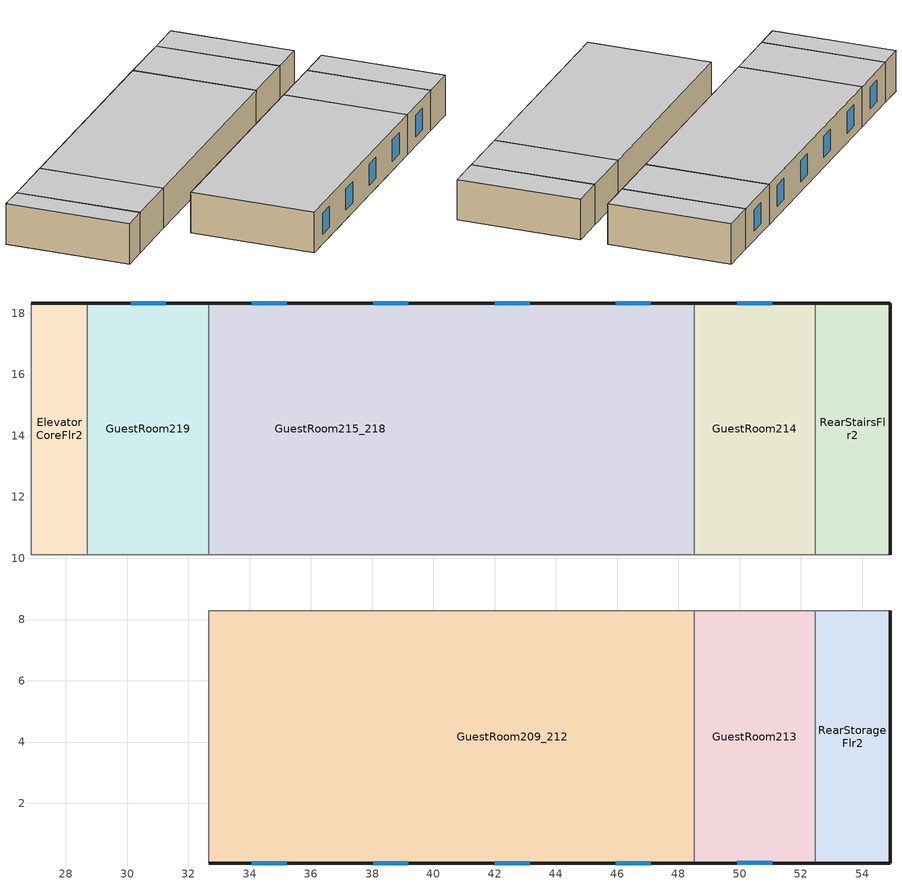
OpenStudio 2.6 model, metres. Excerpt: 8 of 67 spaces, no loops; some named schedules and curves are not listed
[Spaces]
GuestRoom219
 floor to LaundryRoomFlr1: 32.66,18.34 32.66,10.11 28.7,10.11 28.7,18.34 z3.35
 wall outside: 32.66,18.34 28.7,18.34 z3.35:6.1
 wall to GuestRoom215_218: 32.66,10.11 32.66,18.34 z3.35:6.1
 wall to ElevatorCoreFlr2: 28.7,18.34 28.7,10.11 z3.35:6.1
 wall to CorridorFlr2: 28.7,10.11 32.66,10.11 z3.35:6.1
 window: 31.25,18.34 30.11,18.34 z4:5.45
 ceiling to GuestRoom319: 32.66,10.11 32.66,18.34 28.7,18.34 28.7,10.11 z6.1
GuestRoom214
 floor to GuestRoom104: 52.47,18.34 52.47,10.11 48.51,10.11 48.51,18.34 z3.35
 wall outside: 52.47,18.34 48.51,18.34 z3.35:6.1
 wall to GuestRoom215_218: 48.51,18.34 48.51,10.11 z3.35:6.1
 wall to RearStairsFlr2: 52.47,10.11 52.47,18.34 z3.35:6.1
 wall to CorridorFlr2: 48.51,10.11 52.47,10.11 z3.35:6.1
 window: 51.06,18.34 49.92,18.34 z4:5.45
 ceiling to GuestRoom314: 52.47,10.11 52.47,18.34 48.51,18.34 48.51,10.11 z6.1
GuestRoom209_212
 floor to GuestRoom101: 44.55,8.28 44.55,0.05 40.59,0.05 40.59,8.28 z3.35
 floor to MechanicalRoomFlr1: 40.59,8.28 40.59,0.05 36.62,0.05 36.62,8.28 z3.35
 floor to GuestRoom102: 48.51,8.28 48.51,0.05 44.55,0.05 44.55,8.28 z3.35
 floor to MeetingRoomFlr1: 36.62,8.28 36.62,0.05 32.66,0.05 32.66,8.28 z3.35
 wall outside: 32.66,0.05 48.51,0.05 z3.35:6.1
 wall to CorridorFlr2: 48.51,8.28 32.66,8.28 z3.35:6.1
 wall to GuestRoom206_208: 32.66,8.28 32.66,0.05 z3.35:6.1
 wall to GuestRoom213: 48.51,0.05 48.51,8.28 z3.35:6.1
 window: 45.96,0.05 47.1,0.05 / 34.07,0.05 35.21,0.05 / 38.04,0.05 39.18,0.05 / 42,0.05 43.14,0.05 z4:5.45
 ceiling to GuestRoom309_312: 48.51,0.05 48.51,8.28 32.66,8.28 32.66,0.05 z6.1
GuestRoom215_218
 floor to LaundryRoomFlr1: 40.59,18.34 40.59,10.11 32.66,10.11 32.66,18.34 z3.35
 floor to GuestRoom105: 48.51,18.34 48.51,10.11 44.55,10.11 44.55,18.34 z3.35
 floor to EmployeeLoungeFlr1: 44.55,18.34 44.55,10.11 40.59,10.11 40.59,18.34 z3.35
 wall outside: 48.51,18.34 32.66,18.34 z3.35:6.1
 wall to CorridorFlr2: 32.66,10.11 48.51,10.11 z3.35:6.1
 window: 39.18,18.34 38.04,18.34 / 35.21,18.34 34.07,18.34 / 43.14,18.34 42,18.34 / 47.1,18.34 45.96,18.34 z4:5.45
 ceiling to GuestRoom315_318: 48.51,10.11 48.51,18.34 32.66,18.34 32.66,10.11 z6.1
ElevatorCoreFlr2
 floor to ElevatorCoreFlr1: 28.7,18.34 28.7,10.11 26.87,10.11 26.87,18.34 z3.35
 wall outside: 28.7,18.34 26.87,18.34 z3.35:6.1
 wall to CorridorFlr2: 26.87,18.34 26.87,10.11 28.7,10.11 z3.35:6.1
 ceiling to ElevatorCoreFlr3: 28.7,10.11 28.7,18.34 26.87,18.34 26.87,10.11 z6.1
RearStairsFlr2
 floor to RearStairsFlr1: 54.91,18.34 54.91,10.11 52.47,10.11 52.47,18.34 z3.35
 wall outside: 54.91,10.11 54.91,18.34 52.47,18.34 z3.35:6.1
 wall to CorridorFlr2: 52.47,10.11 54.91,10.11 z3.35:6.1
 ceiling to RearStairsFlr3: 54.91,10.11 54.91,18.34 52.47,18.34 52.47,10.11 z6.1
RearStorageFlr2
 floor to RearStorageFlr1: 54.91,8.28 54.91,0.05 52.47,0.05 52.47,8.28 z3.35
 wall outside: 52.47,0.05 54.91,0.05 54.91,8.28 z3.35:6.1
 wall to GuestRoom213: 52.47,8.28 52.47,0.05 z3.35:6.1
 wall to CorridorFlr2: 54.91,8.28 52.47,8.28 z3.35:6.1
 ceiling to RearStorageFlr3: 54.91,0.05 54.91,8.28 52.47,8.28 52.47,0.05 z6.1
GuestRoom213
 floor to GuestRoom103: 52.47,8.28 52.47,0.05 48.51,0.05 48.51,8.28 z3.35
 wall outside: 48.51,0.05 52.47,0.05 z3.35:6.1
 wall to CorridorFlr2: 52.47,8.28 48.51,8.28 z3.35:6.1
 window: 49.92,0.05 51.06,0.05 z4:5.45
 ceiling to GuestRoom313: 52.47,0.05 52.47,8.28 48.51,8.28 48.51,0.05 z6.1
[Site]
Chicago Ohare Intl Ap: Latitude {deg}=41.98; Longitude {deg}=-87.92; Time Zone {hr}=-6; Elevation {m}=201; Terrain=Suburbs
[Building]
90.1-2004-SmallHotel-ASHRAE 169-2006-5A created: 2018-03-29 16:05:29 -0400: North Axis {deg}=90; Default Construction Set=90.1-2004 - SmHotel - ASHRAE 169-2006-5A; Standards Building Type=SmallHotel
[Site:GroundTemperature:BuildingSurface]
19.82, 19.8, 19.9, 20.12, 20.36, 20.63, 20.78, 20.79, 20.73, 20.51, 20.29, 20
[Site:WaterMainsTemperature]
Calculation Method=Correlation; Annual Average Outdoor Air Temperature {C}=9.925; Maximum Difference In Monthly Average Outdoor Air Temperatures {deltaC}=28.7
[SizingPeriod:DesignDay] Barometric Pressure {Pa}=98934; Sky Clearness=0; Rain Indicator=0; Snow Indicator=0; Day of Month=21; Daylight Saving Time Indicator=0; Humidity Indicating Type=Wetbulb; Dry-Bulb Temperature Range Modifier Type=DefaultMultipliers
Name | Maximum Dry-Bulb Temperature {C} | Daily Dry-Bulb Temperature Range {deltaC} | Humidity Indicating Conditions at Maximum Dry-Bulb | Wind Speed {m/s} | Wind Direction {deg} | Month | Day Type | Solar Model Indicator | ASHRAE Taub | ASHRAE Taud
Chicago Ohare Intl Ap Ann Htg 99.6% Condns DB | -20 | 0 | -20 | 4.9 | 270 | 1 | WinterDesignDay | ASHRAEClearSky
Chicago Ohare Intl Ap Ann Clg .4% Condns DB=>MWB | 33.3 | 10.5 | 23.7 | 5.2 | 230 | 7 | SummerDesignDay | ASHRAETau | 0.455 | 2.05
[ClimateZones]
Climate Zone Value 1=5A; Climate Zone Institution Name 2=CEC; Climate Zone Document Name 2=California Climate Zone Descriptions; Climate Zone Document Year 2=1995
[Material:NoMass] Thermal Absorptance=0.9; Solar Absorptance=0.7
Name | Roughness | Thermal Resistance {m2-K/W} | Visible Absorptance
CP02 CARPET PAD | VeryRough | 0.21648 | 0.8
Typical Insulation R-8.93 | Smooth | 1.57183 | 0.7
Typical Carpet Pad | Smooth | 0.21648 | 0.8
Typical Insulation R-9.73 | Smooth | 1.71283 | 0.7
Typical Insulation R-14.76 | Smooth | 2.59864 | 0.7
Typical Insulation R-0.58 | Smooth | 0.101875 | 0.7
Typical Insulation | Smooth | 0.0282222 | 0.7
[Material] Thermal Absorptance=0.9
Name | Roughness | Thickness {m} | Conductivity {W/m-K} | Density {kg/m3} | Specific Heat {J/kg-K} | Solar Absorptance | Visible Absorptance
4 in. Normalweight Concrete Floor | MediumRough | 0.1016 | 2.31 | 2322 | 832 | 0.7 | 0.7
25mm Stucco | Smooth | 0.0254 | 0.72 | 1856 | 840 | 0.7 | 0.7
5/8 in. Gypsum Board | MediumSmooth | 0.0159 | 0.16 | 800 | 1090 | 0.7 | 0.7
Roof Membrane | VeryRough | 0.0095 | 0.16 | 1121.29 | 1460 | 0.77 | 0.7
Metal Roof Surface; F08 Metal surface | Smooth | 0.0008 | 45.28 | 7824 | 500 | 0.7 | 0.7
1/2 in. Gypsum Board | Smooth | 0.0127 | 0.16 | 800 | 1090 | 0.7 | 0.5
6 in. Normalweight Concrete Floor | MediumRough | 0.1524 | 2.31 | 2322 | 832 | 0.7 | 0.7
8 in. Concrete Block Basement Wall | MediumRough | 0.2032 | 1.326 | 1842 | 912 | 0.7 | 0.7
G05 25mm wood | MediumSmooth | 0.0254 | 0.15 | 608 | 1630 | 0.5 | 0.5
[Construction]
Typical Insulated Exterior Mass Floor R-11.49: Typical Insulation R-8.93, 4 in. Normalweight Concrete Floor, Typical Carpet Pad
Typical Insulated Steel Framed Exterior Wall R-11.9: 25mm Stucco, 5/8 in. Gypsum Board, Typical Insulation R-9.73, 5/8 in. Gypsum Board
Typical IEAD Roof R-15.87: Roof Membrane, Typical Insulation R-14.76, Metal Roof Surface
int_slab_floor_smallhotel: 4 in. Normalweight Concrete Floor, CP02 CARPET PAD
int_wall_smallhotel: 1/2 in. Gypsum Board, 1/2 in. Gypsum Board
int_slab_ceiling_smallhotel: CP02 CARPET PAD, 4 in. Normalweight Concrete Floor
Typical Insulated Carpeted 6in Slab Floor: 6 in. Normalweight Concrete Floor, Typical Carpet Pad
Typical Insulated Basement Mass Wall: 8 in. Concrete Block Basement Wall
U 0.57 SHGC 0.49 Dbl Blue 6mm/6mm Air: BLUE 6MM, AIR 6MM, CLEAR 6MM
Typical Insulated Metal Door R-1.43: F08 Metal surface, Typical Insulation R-0.58
Typical Overhead Door: Typical Insulation
U 1.17 SHGC 0.49 Simple Glazing Skylight: U 1.17 SHGC 0.49 Simple Glazing
Typical Interior Window: Clear 3mm
Typical Interior Door; Typical Interior Partition: G05 25mm wood
[DefaultConstructionSet]
90.1-2004 - SmHotel - ASHRAE 169-2006-5A: Default Exterior Surface Constructions=Default Surface Constructions 1; Default Interior Surface Constructions=Default Surface Constructions 2; Default Ground Contact Surface Constructions=Default Surface Constructions 3; Default Exterior SubSurface Constructions=Default Sub Surface Constructions 1; Default Interior SubSurface Constructions=Default Sub Surface Constructions 2; Interior Partition Construction=Typical Interior Partition
[DefaultSurfaceConstructions]
Name | Floor Construction | Wall Construction | Roof Ceiling Construction
Default Surface Constructions 1 | Typical Insulated Exterior Mass Floor R-11.49 | Typical Insulated Steel Framed Exterior Wall R-11.9 | Typical IEAD Roof R-15.87
Default Surface Constructions 2 | int_slab_floor_smallhotel | int_wall_smallhotel | int_slab_ceiling_smallhotel
Default Surface Constructions 3 | Typical Insulated Carpeted 6in Slab Floor | Typical Insulated Basement Mass Wall
[DefaultSubSurfaceConstructions]
Name | Fixed Window Construction | Operable Window Construction | Door Construction | Overhead Door Construction | Skylight Construction | Tubular Daylight Dome Construction | Tubular Daylight Diffuser Construction
Default Sub Surface Constructions 1 | U 0.57 SHGC 0.49 Dbl Blue 6mm/6mm Air | U 0.57 SHGC 0.49 Dbl Blue 6mm/6mm Air | Typical Insulated Metal Door R-1.43 | Typical Overhead Door | U 1.17 SHGC 0.49 Simple Glazing Skylight | Typical Interior Window | Typical Interior Window
Default Sub Surface Constructions 2 | Typical Interior Window | Typical Interior Window | Typical Interior Door
[WindowMaterial:Glazing] Optical Data Type=SpectralAverage; Infrared Transmittance at Normal Incidence=0; Front Side Infrared Hemispherical Emissivity=0.84; Back Side Infrared Hemispherical Emissivity=0.84; Conductivity {W/m-K}=0.9; Dirt Correction Factor for Solar and Visible Transmittance=1; Solar Diffusing=No
Name | Thickness {m} | Solar Transmittance at Normal Incidence | Front Side Solar Reflectance at Normal Incidence | Back Side Solar Reflectance at Normal Incidence | Visible Transmittance at Normal Incidence | Front Side Visible Reflectance at Normal Incidence | Back Side Visible Reflectance at Normal Incidence
BLUE 6MM | 0.006 | 0.48 | 0.05 | 0.05 | 0.57 | 0.06 | 0.06
CLEAR 6MM | 0.006 | 0.775 | 0.071 | 0.071 | 0.881 | 0.08 | 0.08
Clear 3mm | 0.003 | 0.837 | 0.075 | 0.075 | 0.898 | 0.081 | 0.081
[WindowMaterial:Gas]
AIR 6MM: Gas Type=Air; Thickness {m}=0.0063
[WindowMaterial:SimpleGlazingSystem]
U 1.17 SHGC 0.49 Simple Glazing: U-Factor {W/m2-K}=6.64357; Solar Heat Gain Coefficient=0.49; Visible Transmittance=0.38
[Space] Building Story=BuildingStory2
Name | Space Type | Thermal Zone
GuestRoom214 | SmallHotel GuestRoom123Occ | GuestRoom214 ZN
GuestRoom219 | SmallHotel GuestRoom123Occ | GuestRoom219 ZN
GuestRoom209_212 | SmallHotel GuestRoom123Occ | GuestRoom209_212 ZN
GuestRoom213 | SmallHotel GuestRoom123Occ | GuestRoom213 ZN
GuestRoom215_218 | SmallHotel GuestRoom123Vac | GuestRoom215_218 ZN
RearStairsFlr2 | SmallHotel Stair | RearStairsFlr2 ZN
ElevatorCoreFlr2 | SmallHotel ElevatorCore | ElevatorCoreFlr2 ZN
RearStorageFlr2 | SmallHotel Storage | RearStorageFlr2 ZN
[SpaceType] Standards Building Type=SmallHotel
Name | Default Schedule Set | Design Specification Outdoor Air Object | Standards Space Type
SmallHotel ElevatorCore | SmallHotel ElevatorCore Schedule Set | SmallHotel ElevatorCore Ventilation | ElevatorCore
SmallHotel Stair | SmallHotel Stair Schedule Set | SmallHotel Stair Ventilation | Stair
SmallHotel Storage | SmallHotel Storage Schedule Set | SmallHotel Storage Ventilation | Storage
SmallHotel GuestRoom123Occ | SmallHotel GuestRoom123Occ Schedule Set | SmallHotel GuestRoom123Occ Ventilation | GuestRoom123Occ
SmallHotel GuestRoom123Vac | SmallHotel GuestRoom123Vac Schedule Set | SmallHotel GuestRoom123Vac Ventilation | GuestRoom123Vac
[Lights:Definition] Design Level Calculation Method=Watts/Area; Fraction Radiant=0.7; Fraction Visible=0.2
Name | Watts per Space Floor Area {W/m2}
SmallHotel GuestRoom123Occ Lights Definition; SmallHotel GuestRoom123Vac Lights Definition | 11.8403
SmallHotel Stair Lights Definition | 6.45835
SmallHotel Storage Lights Definition | 8.61113
[Lights] Fraction Replaceable=1
Name | Lights Definition | Space or SpaceType
SmallHotel GuestRoom123Occ Lights | SmallHotel GuestRoom123Occ Lights Definition | SmallHotel GuestRoom123Occ
SmallHotel GuestRoom123Vac Lights | SmallHotel GuestRoom123Vac Lights Definition | SmallHotel GuestRoom123Vac
SmallHotel Stair Lights | SmallHotel Stair Lights Definition | SmallHotel Stair
SmallHotel Storage Lights | SmallHotel Storage Lights Definition | SmallHotel Storage
[DesignSpecification:OutdoorAir] Outdoor Air Method=Sum
Name | Outdoor Air Flow per Floor Area {m3/s-m2}
SmallHotel ElevatorCore Ventilation; SmallHotel Stair Ventilation | 0.000254
SmallHotel GuestRoom123Occ Ventilation; SmallHotel GuestRoom123Vac Ventilation | 0.000508
SmallHotel Storage Ventilation | 0.000762
[DefaultScheduleSet]
Name | Lighting Schedule | Electric Equipment Schedule | Infiltration Schedule | Number of People Schedule | People Activity Level Schedule
SmallHotel ElevatorCore Schedule Set | HotelSmall AlwaysOff | HotelSmall BLDG_ELEVATORS | Always On
SmallHotel GuestRoom123Occ Schedule Set | SmallHotel GuestRoom Light | HotelSmall GuestRoom_Eqp_Sch_Base | HotelSmall GuestRoom_Infil_Sch | HotelSmall GuestRoom_Occ_Sch | HotelSmall Activity_Sch
SmallHotel GuestRoom123Vac Schedule Set | HotelSmall AlwaysOff | HotelSmall AlwaysOff | HotelSmall GuestRoom_Infil_Sch | HotelSmall AlwaysOff | HotelSmall Activity_Sch
SmallHotel Stair Schedule Set | Always On | HotelSmall AlwaysOff | Always On | HotelSmall AlwaysOff | HotelSmall Activity_Sch
SmallHotel Storage Schedule Set | SmallHotel Storage Light | HotelSmall AlwaysOff | Always On | HotelSmall AlwaysOff | HotelSmall Activity_Sch
[ThermostatSetpoint:DualSetpoint]
Name | Heating Setpoint Temperature Schedule | Cooling Setpoint Temperature Schedule
SmallHotel ElevatorCore Thermostat 1
SmallHotel GuestRoom123Occ Thermostat 1; SmallHotel GuestRoom123Occ Thermostat 5; SmallHotel GuestRoom123Occ Thermostat 6; SmallHotel GuestRoom123Occ Thermostat 8 | HotelSmall Base_OccGuestRoom_HtgSP_Sch | HotelSmall Base_OccGuestRoom_ClgSP_Sch
SmallHotel GuestRoom123Vac Thermostat 9 | HotelSmall VacGuestRoom_HtgSP_Sch | HotelSmall VacGuestRoom_ClgSP_Sch
SmallHotel Stair Thermostat 5; SmallHotel Storage Thermostat 6 | HotelSmall SemiHeated_HtgSP_Sch | SmallHotel UnitHeater ClgSP Sch
[ElectricEquipment:Definition] Design Level Calculation Method=Watts/Area; Watts per Space Floor Area {W/m2}=11.8403; Fraction Radiant=0.5
SmallHotel GuestRoom123Occ Elec Equip Definition; SmallHotel GuestRoom123Vac Elec Equip Definition
[ElectricEquipment]
Name | Electric Equipment Definition | Space or SpaceType
SmallHotel GuestRoom123Occ Elec Equip | SmallHotel GuestRoom123Occ Elec Equip Definition | SmallHotel GuestRoom123Occ
SmallHotel GuestRoom123Vac Elec Equip | SmallHotel GuestRoom123Vac Elec Equip Definition | SmallHotel GuestRoom123Vac
[People:Definition] Number of People Calculation Method=People/Area; People per Space Floor Area {person/m2}=0.0459619; Fraction Radiant=0.3
Name | Enable ASHRAE 55 Comfort Warnings | Thermal Comfort Model Type 1
SmallHotel GuestRoom123Occ People Definition | Yes | Fanger
SmallHotel GuestRoom123Vac People Definition
[People] Work Efficiency Schedule=Work Efficiency Schedule; Clothing Insulation Schedule=Clothing Schedule; Air Velocity Schedule=Air Velocity Schedule; Multiplier=1
Name | People Definition | Space or SpaceType
SmallHotel GuestRoom123Occ People | SmallHotel GuestRoom123Occ People Definition | SmallHotel GuestRoom123Occ
SmallHotel GuestRoom123Vac People | SmallHotel GuestRoom123Vac People Definition | SmallHotel GuestRoom123Vac
[SpaceInfiltration:DesignFlowRate] Design Flow Rate Calculation Method=Flow/ExteriorArea; Flow per Exterior Surface Area {m3/s-m2}=0.00102523; Constant Term Coefficient=0; Temperature Term Coefficient=0; Velocity Term Coefficient=0.224; Velocity Squared Term Coefficient=0
Name | Space or SpaceType | Schedule
ElevatorCoreFlr2 Infiltration | ElevatorCoreFlr2 | Always On
GuestRoom209_212 Infiltration | GuestRoom209_212 | HotelSmall GuestRoom_Infil_Sch
GuestRoom213 Infiltration | GuestRoom213 | HotelSmall GuestRoom_Infil_Sch
GuestRoom214 Infiltration | GuestRoom214 | HotelSmall GuestRoom_Infil_Sch
GuestRoom215_218 Infiltration | GuestRoom215_218 | HotelSmall GuestRoom_Infil_Sch
GuestRoom219 Infiltration | GuestRoom219 | HotelSmall GuestRoom_Infil_Sch
RearStairsFlr2 Infiltration | RearStairsFlr2 | Always On
RearStorageFlr2 Infiltration | RearStorageFlr2 | Always On
[ThermalZone] Use Ideal Air Loads=No
Name | Thermostat
ElevatorCoreFlr2 ZN | SmallHotel ElevatorCore Thermostat 1
GuestRoom214 ZN | SmallHotel GuestRoom123Occ Thermostat 1
GuestRoom219 ZN | SmallHotel GuestRoom123Occ Thermostat 5
GuestRoom213 ZN | SmallHotel GuestRoom123Occ Thermostat 6
GuestRoom209_212 ZN | SmallHotel GuestRoom123Occ Thermostat 8
GuestRoom215_218 ZN | SmallHotel GuestRoom123Vac Thermostat 9
RearStairsFlr2 ZN | SmallHotel Stair Thermostat 5
RearStorageFlr2 ZN | SmallHotel Storage Thermostat 6
[Coil:Cooling:DX:SingleSpeed] Availability Schedule=Always On Discrete; Rated Total Cooling Capacity {W}=autosize; Rated Sensible Heat Ratio=autosize; Rated Air Flow Rate {m3/s}=autosize; Rated Evaporator Fan Power Per Volume Flow Rate {W/(m3/s)}=773.3; Condenser Type=AirCooled; Evaporative Condenser Effectiveness=0; Evaporative Condenser Air Flow Rate {m3/s}=Autosize; Evaporative Condenser Pump Rated Power Consumption {W}=Autosize; Crankcase Heater Capacity {W}=0; Maximum Outdoor Dry-Bulb Temperature for Crankcase Heater Operation {C}=0; Basin Heater Capacity {W/K}=0; Basin Heater Setpoint Temperature {C}=10
Name | Rated COP {W/W} | Total Cooling Capacity Function of Temperature Curve | Total Cooling Capacity Function of Flow Fraction Curve | Energy Input Ratio Function of Temperature Curve | Energy Input Ratio Function of Flow Fraction Curve | Part Load Fraction Correlation Curve
GuestRoom214 ZN PTAC 1spd DX AC Clg Coil 14kBtu/hr 9.6EER | 3.25858 | PSZ-Fine Storage DX Coil Cap-FT 14 | DX Coil Cap-FF 14 | PSZ-AC DX Coil EIR-FT 14 | Split DX Coil EIR-FF 14 | HPACCOOLPLFFPLR 14
GuestRoom215_218 ZN PTAC 1spd DX AC Clg Coil 54kBtu/hr 9.3EER | 3.18458 | PSZ-Fine Storage DX Coil Cap-FT 15 | DX Coil Cap-FF 15 | PSZ-AC DX Coil EIR-FT 15 | Split DX Coil EIR-FF 15 | HPACCOOLPLFFPLR 15
GuestRoom219 ZN PTAC 1spd DX AC Clg Coil 45kBtu/hr 9.3EER | 3.17828 | PSZ-Fine Storage DX Coil Cap-FT 16 | DX Coil Cap-FF 16 | PSZ-AC DX Coil EIR-FT 16 | Split DX Coil EIR-FF 16 | HPACCOOLPLFFPLR 16
GuestRoom220_223 ZN PTAC 1spd DX AC Clg Coil 46kBtu/hr 9.3EER | 3.17832 | PSZ-Fine Storage DX Coil Cap-FT 17 | DX Coil Cap-FF 17 | PSZ-AC DX Coil EIR-FT 17 | Split DX Coil EIR-FF 17 | HPACCOOLPLFFPLR 17
GuestRoom224 ZN PTAC 1spd DX AC Clg Coil 13kBtu/hr 9.6EER | 3.2682 | PSZ-Fine Storage DX Coil Cap-FT 18 | DX Coil Cap-FF 18 | PSZ-AC DX Coil EIR-FT 18 | Split DX Coil EIR-FF 18 | HPACCOOLPLFFPLR 18
GuestRoom301 ZN PTAC 1spd DX AC Clg Coil 7kBtu/hr 11.0EER | 3.72681 | PSZ-Fine Storage DX Coil Cap-FT 19 | DX Coil Cap-FF 19 | PSZ-AC DX Coil EIR-FT 19 | Split DX Coil EIR-FF 19 | HPACCOOLPLFFPLR 19
GuestRoom302_305 ZN PTAC 1spd DX AC Clg Coil 18kBtu/hr 9.3EER | 3.15858 | PSZ-Fine Storage DX Coil Cap-FT 20 | DX Coil Cap-FF 20 | PSZ-AC DX Coil EIR-FT 20 | Split DX Coil EIR-FF 20 | HPACCOOLPLFFPLR 20
GuestRoom306_308 ZN PTAC 1spd DX AC Clg Coil 16kBtu/hr 9.3EER | 3.15689 | PSZ-Fine Storage DX Coil Cap-FT 21 | DX Coil Cap-FF 21 | PSZ-AC DX Coil EIR-FT 21 | Split DX Coil EIR-FF 21 | HPACCOOLPLFFPLR 21
GuestRoom309_312 ZN PTAC 1spd DX AC Clg Coil 49kBtu/hr 9.3EER | 3.18059 | PSZ-Fine Storage DX Coil Cap-FT 22 | DX Coil Cap-FF 22 | PSZ-AC DX Coil EIR-FT 22 | Split DX Coil EIR-FF 22 | HPACCOOLPLFFPLR 22
GuestRoom313 ZN PTAC 1spd DX AC Clg Coil 6kBtu/hr 11.0EER | 3.72579 | PSZ-Fine Storage DX Coil Cap-FT 23 | DX Coil Cap-FF 23 | PSZ-AC DX Coil EIR-FT 23 | Split DX Coil EIR-FF 23 | HPACCOOLPLFFPLR 23
GuestRoom314 ZN PTAC 1spd DX AC Clg Coil 13kBtu/hr 9.7EER | 3.29489 | PSZ-Fine Storage DX Coil Cap-FT 24 | DX Coil Cap-FF 24 | PSZ-AC DX Coil EIR-FT 24 | Split DX Coil EIR-FF 24 | HPACCOOLPLFFPLR 24
GuestRoom315_318 ZN PTAC 1spd DX AC Clg Coil 52kBtu/hr 9.3EER | 3.18269 | PSZ-Fine Storage DX Coil Cap-FT 25 | DX Coil Cap-FF 25 | PSZ-AC DX Coil EIR-FT 25 | Split DX Coil EIR-FF 25 | HPACCOOLPLFFPLR 25
GuestRoom319 ZN PTAC 1spd DX AC Clg Coil 6kBtu/hr 11.0EER | 3.72621 | PSZ-Fine Storage DX Coil Cap-FT 26 | DX Coil Cap-FF 26 | PSZ-AC DX Coil EIR-FT 26 | Split DX Coil EIR-FF 26 | HPACCOOLPLFFPLR 26
GuestRoom320_323 ZN PTAC 1spd DX AC Clg Coil 45kBtu/hr 9.3EER | 3.17775 | PSZ-Fine Storage DX Coil Cap-FT 27 | DX Coil Cap-FF 27 | PSZ-AC DX Coil EIR-FT 27 | Split DX Coil EIR-FF 27 | HPACCOOLPLFFPLR 27
GuestRoom324 ZN PTAC 1spd DX AC Clg Coil 4kBtu/hr 11.0EER | 3.72489 | PSZ-Fine Storage DX Coil Cap-FT 28 | DX Coil Cap-FF 28 | PSZ-AC DX Coil EIR-FT 28 | Split DX Coil EIR-FF 28 | HPACCOOLPLFFPLR 28
GuestRoom401 ZN PTAC 1spd DX AC Clg Coil 19kBtu/hr 9.3EER | 3.15869 | PSZ-Fine Storage DX Coil Cap-FT 29 | DX Coil Cap-FF 29 | PSZ-AC DX Coil EIR-FT 29 | Split DX Coil EIR-FF 29 | HPACCOOLPLFFPLR 29
GuestRoom402_405 ZN PTAC 1spd DX AC Clg Coil 25kBtu/hr 9.3EER | 3.16331 | PSZ-Fine Storage DX Coil Cap-FT 30 | DX Coil Cap-FF 30 | PSZ-AC DX Coil EIR-FT 30 | Split DX Coil EIR-FF 30 | HPACCOOLPLFFPLR 30
GuestRoom406_408 ZN PTAC 1spd DX AC Clg Coil 22kBtu/hr 9.3EER | 3.16095 | PSZ-Fine Storage DX Coil Cap-FT 31 | DX Coil Cap-FF 31 | PSZ-AC DX Coil EIR-FT 31 | Split DX Coil EIR-FF 31 | HPACCOOLPLFFPLR 31
GuestRoom409_412 ZN PTAC 1spd DX AC Clg Coil 61kBtu/hr 9.3EER | 3.18928 | PSZ-Fine Storage DX Coil Cap-FT 32 | DX Coil Cap-FF 32 | PSZ-AC DX Coil EIR-FT 32 | Split DX Coil EIR-FF 32 | HPACCOOLPLFFPLR 32
GuestRoom413 ZN PTAC 1spd DX AC Clg Coil 8kBtu/hr 10.9EER | 3.68866 | PSZ-Fine Storage DX Coil Cap-FT 33 | DX Coil Cap-FF 33 | PSZ-AC DX Coil EIR-FT 33 | Split DX Coil EIR-FF 33 | HPACCOOLPLFFPLR 33
[Exterior:Lights:Definition]
NonDimming Exterior Lights Def: Design Level {W}=6063
[Exterior:Lights]
NonDimming Exterior Lights Def: Exterior Lights Definition=NonDimming Exterior Lights Def; Schedule=HotelSmall Exterior_Lgt_ALWAYS_ON; Control Option=AstronomicalClock
[BuildingStory]
BuildingStory2
